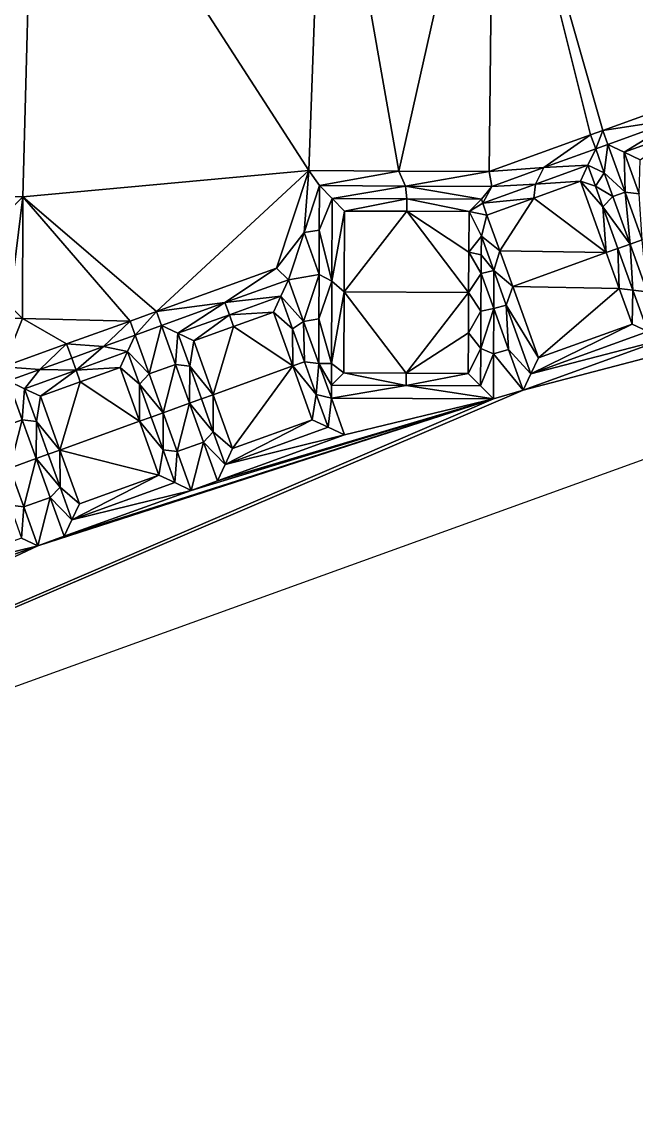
# Model space of a CAD drawing. Header units: metres. Extents: x 241585 to 241700, y 1156640 to 1156774.
# Drawn here: x 241633.54 to 241658.23, y 1156639.64 to 1156683.67 of the extents above; entities that cross this region are included whole.
import ezdxf

# ---------------------------------------------------------------- set-up
doc = ezdxf.new("R2010")
doc.units = ezdxf.units.M
doc.layers.add('_UITGRAVING UNIT 6', color=7, linetype='Continuous')

msp = doc.modelspace()

# ---------------------------------------------------------------- linework, layer by layer
at = {"layer": '_UITGRAVING UNIT 6', "color": 3, "true_color": 0x00ff00}
for points in [[(241634.064, 1156694.759, 29.43), (241627.234, 1156694.79, 29.43), (241627.55, 1156676.668, 29.43)], [(241633.58, 1156676.641, 29.43), (241634.064, 1156694.759, 29.43), (241627.55, 1156676.668, 29.43)], [(241634.064, 1156694.759, 29.43), (241633.58, 1156676.641, 29.43), (241645.069, 1156677.693, 29.43)], [(241645.684, 1156694.705, 29.43), (241634.064, 1156694.759, 29.43), (241645.069, 1156677.693, 29.43)], [(241645.684, 1156694.705, 29.43), (241645.069, 1156677.693, 29.43), (241648.696, 1156677.676, 29.43)], [(241652.513, 1156694.674, 29.43), (241645.684, 1156694.705, 29.43), (241648.696, 1156677.676, 29.43)], [(241652.322, 1156677.659, 29.43), (241652.513, 1156694.674, 29.43), (241648.696, 1156677.676, 29.43)], [(241652.513, 1156694.674, 29.43), (241652.322, 1156677.659, 29.43), (241656.402, 1156679.132, 29.43)], [(241652.513, 1156694.674, 29.43), (241656.402, 1156679.132, 29.43), (241656.402, 1156679.132, 29.43)], [(241652.513, 1156694.674, 29.43), (241656.402, 1156679.132, 29.43), (241656.891, 1156679.308, 29.43)], [(241652.513, 1156694.674, 29.43), (241656.891, 1156679.308, 29.43), (241662.563, 1156681.355, 29.43)], [(241664.133, 1156694.62, 29.43), (241652.513, 1156694.674, 29.43), (241662.563, 1156681.355, 29.43)], [(241662.563, 1156681.355, 29.43), (241656.891, 1156679.308, 29.43), (241659.93, 1156679.767, 28.23)], [(241585.229, 1156639.644, 28.23), (241699.2, 1156680.78, 28.23), (241653.694, 1156668.873, 28.23)], [(241699.2, 1156680.78, 28.23), (241659.365, 1156670.92, 28.23), (241653.694, 1156668.873, 28.23)], [(241656.891, 1156679.308, 29.43), (241657.095, 1156678.744, 28.23), (241659.93, 1156679.767, 28.23)], [(241657.754, 1156678.434, 27.2), (241659.93, 1156679.767, 28.23), (241657.095, 1156678.744, 28.23)], [(241659.93, 1156679.767, 28.23), (241657.754, 1156678.434, 27.2), (241660.105, 1156679.283, 27.2)], [(241656.402, 1156679.132, 29.43), (241656.605, 1156678.567, 28.23), (241656.891, 1156679.308, 29.43)], [(241656.605, 1156678.567, 28.23), (241657.095, 1156678.744, 28.23), (241656.891, 1156679.308, 29.43)], [(241658.394, 1156678.133, 27.2), (241660.105, 1156679.283, 27.2), (241657.754, 1156678.434, 27.2)], [(241656.402, 1156679.132, 29.43), (241652.322, 1156677.659, 29.43), (241654.516, 1156677.813, 28.23)], [(241656.402, 1156679.132, 29.43), (241654.516, 1156677.813, 28.23), (241656.605, 1156678.567, 28.23)], [(241656.402, 1156679.132, 29.43), (241656.605, 1156678.567, 28.23), (241656.402, 1156679.132, 29.43)], [(241657.095, 1156678.744, 28.23), (241656.605, 1156678.567, 28.23), (241656.95, 1156677.611, 28.23)], [(241656.95, 1156677.611, 28.23), (241657.785, 1156676.832, 28.23), (241657.095, 1156678.744, 28.23)], [(241657.754, 1156678.434, 27.2), (241657.095, 1156678.744, 28.23), (241657.785, 1156676.832, 28.23)], [(241656.296, 1156677.908, 27.2), (241656.605, 1156678.567, 28.23), (241654.516, 1156677.813, 28.23)], [(241656.605, 1156678.567, 28.23), (241656.296, 1156677.908, 27.2), (241656.95, 1156677.611, 28.23)], [(241657.785, 1156676.832, 28.23), (241658.356, 1156676.764, 27.2), (241657.754, 1156678.434, 27.2)], [(241658.394, 1156678.133, 27.2), (241657.754, 1156678.434, 27.2), (241658.356, 1156676.764, 27.2)], [(241655.995, 1156677.268, 27.2), (241656.296, 1156677.908, 27.2), (241654.185, 1156677.146, 27.2)], [(241654.516, 1156677.813, 28.23), (241654.185, 1156677.146, 27.2), (241656.296, 1156677.908, 27.2)], [(241656.296, 1156677.908, 27.2), (241655.995, 1156677.268, 27.2), (241656.597, 1156677.073, 27.2)], [(241656.95, 1156677.611, 28.23), (241656.296, 1156677.908, 27.2), (241656.597, 1156677.073, 27.2)], [(241633.58, 1156676.641, 29.43), (241638.945, 1156672.034, 29.43), (241645.069, 1156677.693, 29.43)], [(241645.069, 1156677.693, 29.43), (241638.945, 1156672.034, 29.43), (241643.777, 1156673.778, 29.43)], [(241645.069, 1156677.693, 29.43), (241643.777, 1156673.778, 29.43), (241644.879, 1156675.202, 28.23)], [(241645.502, 1156677.091, 28.23), (241645.069, 1156677.693, 29.43), (241644.879, 1156675.202, 28.23)], [(241645.069, 1156677.693, 29.43), (241645.502, 1156677.091, 28.23), (241648.696, 1156677.676, 29.43)], [(241648.696, 1156677.676, 29.43), (241645.502, 1156677.091, 28.23), (241648.964, 1156677.075, 28.23)], [(241648.964, 1156677.075, 28.23), (241652.322, 1156677.659, 29.43), (241648.696, 1156677.676, 29.43)], [(241652.322, 1156677.659, 29.43), (241648.964, 1156677.075, 28.23), (241652.426, 1156677.059, 28.23)], [(241652.322, 1156677.659, 29.43), (241652.426, 1156677.059, 28.23), (241654.516, 1156677.813, 28.23)], [(241654.185, 1156677.146, 27.2), (241654.516, 1156677.813, 28.23), (241652.426, 1156677.059, 28.23)], [(241657.295, 1156676.655, 28.23), (241656.95, 1156677.611, 28.23), (241656.597, 1156677.073, 27.2)], [(241656.95, 1156677.611, 28.23), (241657.295, 1156676.655, 28.23), (241657.785, 1156676.832, 28.23)], [(241645.502, 1156677.091, 28.23), (241644.879, 1156675.202, 28.23), (241645.494, 1156675.305, 28.23)], [(241646.015, 1156676.573, 27.2), (241645.502, 1156677.091, 28.23), (241645.494, 1156675.305, 28.23)], [(241646.015, 1156676.573, 27.2), (241648.964, 1156677.075, 28.23), (241645.502, 1156677.091, 28.23)], [(241648.964, 1156677.075, 28.23), (241646.015, 1156676.573, 27.2), (241649.015, 1156676.559, 27.2)], [(241652.015, 1156676.546, 27.2), (241652.426, 1156677.059, 28.23), (241648.964, 1156677.075, 28.23)], [(241648.964, 1156677.075, 28.23), (241649.015, 1156676.559, 27.2), (241652.015, 1156676.546, 27.2)], [(241652.015, 1156676.546, 27.2), (241652.073, 1156676.384, 27.2), (241652.426, 1156677.059, 28.23)], [(241654.114, 1156676.589, 27.2), (241654.185, 1156677.146, 27.2), (241652.073, 1156676.384, 27.2)], [(241652.426, 1156677.059, 28.23), (241652.073, 1156676.384, 27.2), (241654.185, 1156677.146, 27.2)], [(241655.995, 1156677.268, 27.2), (241654.185, 1156677.146, 27.2), (241654.114, 1156676.589, 27.2)], [(241654.114, 1156676.589, 27.2), (241657.031, 1156674.399, 27.2), (241655.995, 1156677.268, 27.2)], [(241656.898, 1156676.238, 27.2), (241655.995, 1156677.268, 27.2), (241657.031, 1156674.399, 27.2)], [(241655.995, 1156677.268, 27.2), (241656.898, 1156676.238, 27.2), (241656.597, 1156677.073, 27.2)], [(241656.898, 1156676.238, 27.2), (241657.295, 1156676.655, 28.23), (241656.597, 1156677.073, 27.2)], [(241633.063, 1156676.128, 28.4), (241633.58, 1156676.641, 29.43), (241627.55, 1156676.668, 29.43)], [(241633.58, 1156676.641, 29.43), (241633.045, 1156672.278, 28.4), (241633.558, 1156671.761, 29.43)], [(241633.063, 1156676.128, 28.4), (241633.045, 1156672.278, 28.4), (241633.58, 1156676.641, 29.43)], [(241633.58, 1156676.641, 29.43), (241633.558, 1156671.761, 29.43), (241637.891, 1156671.654, 29.43)], [(241633.58, 1156676.641, 29.43), (241637.891, 1156671.654, 29.43), (241638.945, 1156672.034, 29.43)], [(241633.58, 1156676.641, 29.43), (241637.891, 1156671.654, 29.43), (241637.891, 1156671.654, 29.43)], [(241645.494, 1156675.305, 28.23), (241646, 1156673.26, 27.2), (241646.015, 1156676.573, 27.2)], [(241646.513, 1156676.071, 27.2), (241646.015, 1156676.573, 27.2), (241646, 1156673.26, 27.2)], [(241646.513, 1156676.071, 27.2), (241649.015, 1156676.559, 27.2), (241646.015, 1156676.573, 27.2)], [(241649.015, 1156676.559, 27.2), (241646.513, 1156676.071, 27.2), (241649.013, 1156676.06, 27.2)], [(241651.513, 1156676.048, 27.2), (241649.015, 1156676.559, 27.2), (241649.013, 1156676.06, 27.2)], [(241651.513, 1156676.048, 27.2), (241652.015, 1156676.546, 27.2), (241649.015, 1156676.559, 27.2)], [(241652.015, 1156676.546, 27.2), (241651.513, 1156676.048, 27.2), (241652.073, 1156676.384, 27.2)], [(241652.073, 1156676.384, 27.2), (241652.233, 1156675.91, 27.2), (241654.114, 1156676.589, 27.2)], [(241654.114, 1156676.589, 27.2), (241652.233, 1156675.91, 27.2), (241652.751, 1156674.476, 27.2)], [(241657.031, 1156674.399, 27.2), (241654.114, 1156676.589, 27.2), (241652.751, 1156674.476, 27.2)], [(241656.898, 1156676.238, 27.2), (241657.985, 1156674.744, 28.23), (241657.295, 1156676.655, 28.23)], [(241657.295, 1156676.655, 28.23), (241657.985, 1156674.744, 28.23), (241657.785, 1156676.832, 28.23)], [(241657.785, 1156676.832, 28.23), (241658.475, 1156674.92, 28.23), (241658.356, 1156676.764, 27.2)], [(241657.985, 1156674.744, 28.23), (241658.475, 1156674.92, 28.23), (241657.785, 1156676.832, 28.23)], [(241651.513, 1156676.048, 27.2), (241652.233, 1156675.91, 27.2), (241652.073, 1156676.384, 27.2)], [(241657.501, 1156674.569, 27.2), (241656.898, 1156676.238, 27.2), (241657.031, 1156674.399, 27.2)], [(241656.898, 1156676.238, 27.2), (241657.501, 1156674.569, 27.2), (241657.985, 1156674.744, 28.23)], [(241646.513, 1156676.071, 27.2), (241646, 1156673.26, 27.2), (241646.498, 1156672.821, 27.2)], [(241646.513, 1156676.071, 27.2), (241646.498, 1156672.821, 27.2), (241649.013, 1156676.06, 27.2)], [(241646.498, 1156672.821, 27.2), (241651.498, 1156672.798, 27.2), (241649.013, 1156676.06, 27.2)], [(241651.513, 1156676.048, 27.2), (241649.013, 1156676.06, 27.2), (241651.505, 1156674.423, 27.2)], [(241649.013, 1156676.06, 27.2), (241651.498, 1156672.798, 27.2), (241651.505, 1156674.423, 27.2)], [(241652.008, 1156675.06, 27.2), (241651.513, 1156676.048, 27.2), (241651.505, 1156674.423, 27.2)], [(241652.233, 1156675.91, 27.2), (241651.513, 1156676.048, 27.2), (241652.008, 1156675.06, 27.2)], [(241652.233, 1156675.91, 27.2), (241652.008, 1156675.06, 27.2), (241652.751, 1156674.476, 27.2)], [(241643.777, 1156673.778, 29.43), (241644.256, 1156673.313, 28.23), (241644.879, 1156675.202, 28.23)], [(241644.879, 1156675.202, 28.23), (241644.256, 1156673.313, 28.23), (241645.486, 1156673.52, 28.23)], [(241644.879, 1156675.202, 28.23), (241645.486, 1156673.52, 28.23), (241645.494, 1156675.305, 28.23)], [(241645.494, 1156675.305, 28.23), (241645.486, 1156673.52, 28.23), (241646, 1156673.26, 27.2)], [(241652.008, 1156675.06, 27.2), (241651.505, 1156674.423, 27.2), (241652.005, 1156674.308, 27.2)], [(241652.005, 1156674.308, 27.2), (241652.507, 1156673.678, 27.2), (241652.008, 1156675.06, 27.2)], [(241652.751, 1156674.476, 27.2), (241652.008, 1156675.06, 27.2), (241652.507, 1156673.678, 27.2)], [(241657.985, 1156674.744, 28.23), (241658.675, 1156672.832, 28.23), (241658.475, 1156674.92, 28.23)], [(241651.498, 1156672.798, 27.2), (241652.001, 1156673.556, 27.2), (241651.505, 1156674.423, 27.2)], [(241651.505, 1156674.423, 27.2), (241652.001, 1156673.556, 27.2), (241652.005, 1156674.308, 27.2)], [(241652.507, 1156673.678, 27.2), (241653.268, 1156673.041, 27.2), (241652.751, 1156674.476, 27.2)], [(241653.268, 1156673.041, 27.2), (241657.031, 1156674.399, 27.2), (241652.751, 1156674.476, 27.2)], [(241657.031, 1156674.399, 27.2), (241653.268, 1156673.041, 27.2), (241657.548, 1156672.965, 27.2)], [(241657.501, 1156674.569, 27.2), (241657.031, 1156674.399, 27.2), (241657.548, 1156672.965, 27.2)], [(241657.985, 1156674.744, 28.23), (241657.501, 1156674.569, 27.2), (241658.104, 1156672.899, 27.2)], [(241658.104, 1156672.899, 27.2), (241657.501, 1156674.569, 27.2), (241657.548, 1156672.965, 27.2)], [(241658.675, 1156672.832, 28.23), (241657.985, 1156674.744, 28.23), (241658.104, 1156672.899, 27.2)], [(241652.001, 1156673.556, 27.2), (241652.507, 1156673.678, 27.2), (241652.005, 1156674.308, 27.2)], [(241641.702, 1156672.391, 28.23), (241643.777, 1156673.778, 29.43), (241638.945, 1156672.034, 29.43)], [(241643.777, 1156673.778, 29.43), (241641.702, 1156672.391, 28.23), (241644.256, 1156673.313, 28.23)], [(241645.486, 1156673.52, 28.23), (241644.256, 1156673.313, 28.23), (241644.863, 1156671.631, 28.23)], [(241645.486, 1156673.52, 28.23), (241644.863, 1156671.631, 28.23), (241645.478, 1156671.735, 28.23)], [(241646, 1156673.26, 27.2), (241645.486, 1156673.52, 28.23), (241645.478, 1156671.735, 28.23)], [(241651.498, 1156672.798, 27.2), (241651.994, 1156672.053, 27.2), (241652.001, 1156673.556, 27.2)], [(241652.51, 1156672.153, 28.23), (241652.001, 1156673.556, 27.2), (241651.994, 1156672.053, 27.2)], [(241652.001, 1156673.556, 27.2), (241652.51, 1156672.153, 28.23), (241652.507, 1156673.678, 27.2)], [(241652.51, 1156672.153, 28.23), (241653.006, 1156672.296, 27.2), (241652.507, 1156673.678, 27.2)], [(241653.268, 1156673.041, 27.2), (241652.507, 1156673.678, 27.2), (241653.006, 1156672.296, 27.2)], [(241643.946, 1156672.654, 27.2), (241644.256, 1156673.313, 28.23), (241641.702, 1156672.391, 28.23)], [(241644.256, 1156673.313, 28.23), (241643.946, 1156672.654, 27.2), (241644.863, 1156671.631, 28.23)], [(241645.478, 1156671.735, 28.23), (241645.985, 1156669.947, 27.2), (241646, 1156673.26, 27.2)], [(241646.498, 1156672.821, 27.2), (241646, 1156673.26, 27.2), (241645.985, 1156669.947, 27.2)], [(241654.304, 1156670.172, 27.2), (241653.268, 1156673.041, 27.2), (241653.006, 1156672.296, 27.2)], [(241653.268, 1156673.041, 27.2), (241654.304, 1156670.172, 27.2), (241657.548, 1156672.965, 27.2)], [(241641.702, 1156672.391, 28.23), (241641.877, 1156671.907, 27.2), (241643.946, 1156672.654, 27.2)], [(241643.646, 1156672.014, 27.2), (241643.946, 1156672.654, 27.2), (241641.877, 1156671.907, 27.2)], [(241643.646, 1156672.014, 27.2), (241644.421, 1156671.337, 27.2), (241643.946, 1156672.654, 27.2)], [(241644.863, 1156671.631, 28.23), (241643.946, 1156672.654, 27.2), (241644.421, 1156671.337, 27.2)], [(241645.985, 1156669.947, 27.2), (241646.483, 1156669.571, 27.2), (241646.498, 1156672.821, 27.2)], [(241646.483, 1156669.571, 27.2), (241648.983, 1156669.56, 27.2), (241646.498, 1156672.821, 27.2)], [(241648.983, 1156669.56, 27.2), (241651.498, 1156672.798, 27.2), (241646.498, 1156672.821, 27.2)], [(241651.498, 1156672.798, 27.2), (241648.983, 1156669.56, 27.2), (241651.49, 1156671.173, 27.2)], [(241651.994, 1156672.053, 27.2), (241651.498, 1156672.798, 27.2), (241651.49, 1156671.173, 27.2)], [(241654.304, 1156670.172, 27.2), (241658.066, 1156671.53, 27.2), (241657.548, 1156672.965, 27.2)], [(241658.066, 1156671.53, 27.2), (241658.104, 1156672.899, 27.2), (241657.548, 1156672.965, 27.2)], [(241658.066, 1156671.53, 27.2), (241658.706, 1156671.23, 27.2), (241658.104, 1156672.899, 27.2)], [(241658.675, 1156672.832, 28.23), (241658.104, 1156672.899, 27.2), (241658.706, 1156671.23, 27.2)], [(241633.045, 1156672.278, 28.4), (241630.543, 1156671.774, 29.43), (241633.558, 1156671.761, 29.43)], [(241638.945, 1156672.034, 29.43), (241639.148, 1156671.469, 28.23), (241641.702, 1156672.391, 28.23)], [(241639.807, 1156671.16, 27.2), (241641.702, 1156672.391, 28.23), (241639.148, 1156671.469, 28.23)], [(241641.702, 1156672.391, 28.23), (241639.807, 1156671.16, 27.2), (241641.877, 1156671.907, 27.2)], [(241652.51, 1156672.153, 28.23), (241651.994, 1156672.053, 27.2), (241651.987, 1156670.549, 27.2)], [(241651.987, 1156670.549, 27.2), (241652.501, 1156670.341, 28.23), (241652.51, 1156672.153, 28.23)], [(241653.102, 1156670.513, 28.23), (241652.51, 1156672.153, 28.23), (241652.501, 1156670.341, 28.23)], [(241653.006, 1156672.296, 27.2), (241652.51, 1156672.153, 28.23), (241653.102, 1156670.513, 28.23)], [(241654.304, 1156670.172, 27.2), (241653.006, 1156672.296, 27.2), (241654.003, 1156669.532, 27.2)], [(241653.102, 1156670.513, 28.23), (241654.003, 1156669.532, 27.2), (241653.006, 1156672.296, 27.2)], [(241632.783, 1156669.81, 29.43), (241633.558, 1156671.761, 29.43), (241630.543, 1156671.774, 29.43)], [(241633.558, 1156671.761, 29.43), (241632.783, 1156669.81, 29.43), (241635.337, 1156670.732, 29.43)], [(241637.891, 1156671.654, 29.43), (241633.558, 1156671.761, 29.43), (241635.337, 1156670.732, 29.43)], [(241637.891, 1156671.654, 29.43), (241638.095, 1156671.089, 28.23), (241638.945, 1156672.034, 29.43)], [(241638.095, 1156671.089, 28.23), (241639.148, 1156671.469, 28.23), (241638.945, 1156672.034, 29.43)], [(241640.448, 1156670.859, 27.2), (241641.877, 1156671.907, 27.2), (241639.807, 1156671.16, 27.2)], [(241641.877, 1156671.907, 27.2), (241640.448, 1156670.859, 27.2), (241642.047, 1156671.436, 27.2)], [(241643.646, 1156672.014, 27.2), (241641.877, 1156671.907, 27.2), (241642.047, 1156671.436, 27.2)], [(241642.047, 1156671.436, 27.2), (241644.426, 1156669.85, 27.2), (241643.646, 1156672.014, 27.2)], [(241644.421, 1156671.337, 27.2), (241643.646, 1156672.014, 27.2), (241644.426, 1156669.85, 27.2)], [(241644.863, 1156671.631, 28.23), (241645.47, 1156669.95, 28.23), (241645.478, 1156671.735, 28.23)], [(241645.47, 1156669.95, 28.23), (241645.985, 1156669.947, 27.2), (241645.478, 1156671.735, 28.23)], [(241651.987, 1156670.549, 27.2), (241651.994, 1156672.053, 27.2), (241651.49, 1156671.173, 27.2)], [(241637.891, 1156671.654, 29.43), (241635.337, 1156670.732, 29.43), (241636.818, 1156670.629, 28.23)], [(241638.095, 1156671.089, 28.23), (241637.891, 1156671.654, 29.43), (241636.818, 1156670.629, 28.23)], [(241637.891, 1156671.654, 29.43), (241638.095, 1156671.089, 28.23), (241637.891, 1156671.654, 29.43)], [(241639.148, 1156671.469, 28.23), (241638.095, 1156671.089, 28.23), (241638.657, 1156669.53, 28.23)], [(241639.148, 1156671.469, 28.23), (241638.657, 1156669.53, 28.23), (241639.711, 1156669.91, 28.23)], [(241639.807, 1156671.16, 27.2), (241639.148, 1156671.469, 28.23), (241639.711, 1156669.91, 28.23)], [(241642.047, 1156671.436, 27.2), (241640.448, 1156670.859, 27.2), (241641.228, 1156668.696, 27.2)], [(241641.228, 1156668.696, 27.2), (241644.426, 1156669.85, 27.2), (241642.047, 1156671.436, 27.2)], [(241644.897, 1156670.02, 27.2), (241644.863, 1156671.631, 28.23), (241644.421, 1156671.337, 27.2)], [(241644.426, 1156669.85, 27.2), (241644.897, 1156670.02, 27.2), (241644.421, 1156671.337, 27.2)], [(241644.897, 1156670.02, 27.2), (241645.47, 1156669.95, 28.23), (241644.863, 1156671.631, 28.23)], [(241658.706, 1156671.23, 27.2), (241658.066, 1156671.53, 27.2), (241654.003, 1156669.532, 27.2)], [(241658.066, 1156671.53, 27.2), (241654.304, 1156670.172, 27.2), (241654.003, 1156669.532, 27.2)], [(241637.785, 1156670.43, 27.2), (241638.095, 1156671.089, 28.23), (241636.818, 1156670.629, 28.23)], [(241638.095, 1156671.089, 28.23), (241637.785, 1156670.43, 27.2), (241638.657, 1156669.53, 28.23)], [(241639.711, 1156669.91, 28.23), (241640.283, 1156669.843, 27.2), (241639.807, 1156671.16, 27.2)], [(241640.448, 1156670.859, 27.2), (241639.807, 1156671.16, 27.2), (241640.283, 1156669.843, 27.2)], [(241640.283, 1156669.843, 27.2), (241641.228, 1156668.696, 27.2), (241640.448, 1156670.859, 27.2)], [(241648.983, 1156669.56, 27.2), (241651.483, 1156669.548, 27.2), (241651.49, 1156671.173, 27.2)], [(241651.483, 1156669.548, 27.2), (241651.987, 1156670.549, 27.2), (241651.49, 1156671.173, 27.2)], [(241659.365, 1156670.92, 28.23), (241654.003, 1156669.532, 27.2), (241653.694, 1156668.873, 28.23)], [(241658.706, 1156671.23, 27.2), (241654.003, 1156669.532, 27.2), (241659.365, 1156670.92, 28.23)], [(241634.264, 1156669.707, 28.23), (241635.337, 1156670.732, 29.43), (241632.783, 1156669.81, 29.43)], [(241635.541, 1156670.168, 28.23), (241635.337, 1156670.732, 29.43), (241634.264, 1156669.707, 28.23)], [(241635.337, 1156670.732, 29.43), (241635.541, 1156670.168, 28.23), (241636.818, 1156670.629, 28.23)], [(241635.541, 1156670.168, 28.23), (241635.716, 1156669.683, 27.2), (241636.818, 1156670.629, 28.23)], [(241636.818, 1156670.629, 28.23), (241635.716, 1156669.683, 27.2), (241637.785, 1156670.43, 27.2)], [(241637.485, 1156669.79, 27.2), (241637.785, 1156670.43, 27.2), (241635.716, 1156669.683, 27.2)], [(241637.485, 1156669.79, 27.2), (241638.26, 1156669.113, 27.2), (241637.785, 1156670.43, 27.2)], [(241638.657, 1156669.53, 28.23), (241637.785, 1156670.43, 27.2), (241638.26, 1156669.113, 27.2)], [(241651.483, 1156669.548, 27.2), (241651.98, 1156669.046, 27.2), (241651.987, 1156670.549, 27.2)], [(241652.501, 1156670.341, 28.23), (241651.987, 1156670.549, 27.2), (241651.98, 1156669.046, 27.2)], [(241652.501, 1156670.341, 28.23), (241653.694, 1156668.873, 28.23), (241653.102, 1156670.513, 28.23)], [(241653.694, 1156668.873, 28.23), (241654.003, 1156669.532, 27.2), (241653.102, 1156670.513, 28.23)], [(241635.716, 1156669.683, 27.2), (241635.541, 1156670.168, 28.23), (241634.264, 1156669.707, 28.23)], [(241644.897, 1156670.02, 27.2), (241644.426, 1156669.85, 27.2), (241645.372, 1156668.703, 27.2)], [(241645.47, 1156669.95, 28.23), (241644.897, 1156670.02, 27.2), (241645.372, 1156668.703, 27.2)], [(241645.372, 1156668.703, 27.2), (241645.978, 1156668.558, 28.23), (241645.47, 1156669.95, 28.23)], [(241645.47, 1156669.95, 28.23), (241645.981, 1156669.073, 27.2), (241645.985, 1156669.947, 27.2)], [(241645.981, 1156669.073, 27.2), (241645.47, 1156669.95, 28.23), (241645.978, 1156668.558, 28.23)], [(241645.981, 1156669.073, 27.2), (241646.483, 1156669.571, 27.2), (241645.985, 1156669.947, 27.2)], [(241651.98, 1156669.046, 27.2), (241652.493, 1156668.528, 28.23), (241652.501, 1156670.341, 28.23)], [(241653.694, 1156668.873, 28.23), (241652.501, 1156670.341, 28.23), (241652.493, 1156668.528, 28.23)], [(241632.783, 1156669.81, 29.43), (241632.987, 1156669.246, 28.23), (241634.264, 1156669.707, 28.23)], [(241632.987, 1156669.246, 28.23), (241633.646, 1156668.936, 27.2), (241634.264, 1156669.707, 28.23)], [(241634.264, 1156669.707, 28.23), (241633.646, 1156668.936, 27.2), (241635.716, 1156669.683, 27.2)], [(241634.286, 1156668.636, 27.2), (241635.716, 1156669.683, 27.2), (241633.646, 1156668.936, 27.2)], [(241635.716, 1156669.683, 27.2), (241634.286, 1156668.636, 27.2), (241635.886, 1156669.213, 27.2)], [(241637.485, 1156669.79, 27.2), (241635.716, 1156669.683, 27.2), (241635.886, 1156669.213, 27.2)], [(241635.886, 1156669.213, 27.2), (241638.265, 1156667.627, 27.2), (241637.485, 1156669.79, 27.2)], [(241638.26, 1156669.113, 27.2), (241637.485, 1156669.79, 27.2), (241638.265, 1156667.627, 27.2)], [(241639.22, 1156667.971, 28.23), (241638.657, 1156669.53, 28.23), (241638.26, 1156669.113, 27.2)], [(241638.657, 1156669.53, 28.23), (241639.22, 1156667.971, 28.23), (241639.711, 1156669.91, 28.23)], [(241639.22, 1156667.971, 28.23), (241640.274, 1156668.351, 28.23), (241639.711, 1156669.91, 28.23)], [(241639.711, 1156669.91, 28.23), (241640.274, 1156668.351, 28.23), (241640.283, 1156669.843, 27.2)], [(241640.274, 1156668.351, 28.23), (241640.758, 1156668.526, 27.2), (241640.283, 1156669.843, 27.2)], [(241640.758, 1156668.526, 27.2), (241641.228, 1156668.696, 27.2), (241640.283, 1156669.843, 27.2)], [(241642.009, 1156666.533, 27.2), (241644.426, 1156669.85, 27.2), (241641.228, 1156668.696, 27.2)], [(241642.009, 1156666.533, 27.2), (241645.207, 1156667.687, 27.2), (241644.426, 1156669.85, 27.2)], [(241644.426, 1156669.85, 27.2), (241645.207, 1156667.687, 27.2), (241645.372, 1156668.703, 27.2)], [(241646.483, 1156669.571, 27.2), (241645.981, 1156669.073, 27.2), (241648.981, 1156669.06, 27.2)], [(241646.483, 1156669.571, 27.2), (241648.981, 1156669.06, 27.2), (241648.983, 1156669.56, 27.2)], [(241648.981, 1156669.06, 27.2), (241651.483, 1156669.548, 27.2), (241648.983, 1156669.56, 27.2)], [(241651.98, 1156669.046, 27.2), (241651.483, 1156669.548, 27.2), (241648.981, 1156669.06, 27.2)], [(241632.987, 1156669.246, 28.23), (241632.496, 1156667.307, 28.23), (241633.55, 1156667.687, 28.23)], [(241633.646, 1156668.936, 27.2), (241632.987, 1156669.246, 28.23), (241633.55, 1156667.687, 28.23)], [(241635.886, 1156669.213, 27.2), (241634.286, 1156668.636, 27.2), (241635.067, 1156666.472, 27.2)], [(241635.067, 1156666.472, 27.2), (241638.265, 1156667.627, 27.2), (241635.886, 1156669.213, 27.2)], [(241638.265, 1156667.627, 27.2), (241638.736, 1156667.796, 27.2), (241638.26, 1156669.113, 27.2)], [(241638.736, 1156667.796, 27.2), (241639.22, 1156667.971, 28.23), (241638.26, 1156669.113, 27.2)], [(241645.978, 1156668.558, 28.23), (241648.981, 1156669.06, 27.2), (241645.981, 1156669.073, 27.2)], [(241648.981, 1156669.06, 27.2), (241645.978, 1156668.558, 28.23), (241652.493, 1156668.528, 28.23)], [(241652.493, 1156668.528, 28.23), (241651.98, 1156669.046, 27.2), (241648.981, 1156669.06, 27.2)], [(241652.493, 1156668.528, 28.23), (241585.229, 1156639.644, 28.23), (241653.694, 1156668.873, 28.23)], [(241633.55, 1156667.687, 28.23), (241634.122, 1156667.62, 27.2), (241633.646, 1156668.936, 27.2)], [(241634.286, 1156668.636, 27.2), (241633.646, 1156668.936, 27.2), (241634.122, 1156667.62, 27.2)], [(241634.122, 1156667.62, 27.2), (241635.067, 1156666.472, 27.2), (241634.286, 1156668.636, 27.2)], [(241641.228, 1156668.696, 27.2), (241640.758, 1156668.526, 27.2), (241641.233, 1156667.209, 27.2)], [(241642.009, 1156666.533, 27.2), (241641.228, 1156668.696, 27.2), (241641.233, 1156667.209, 27.2)], [(241645.207, 1156667.687, 27.2), (241645.847, 1156667.386, 27.2), (241645.372, 1156668.703, 27.2)], [(241645.978, 1156668.558, 28.23), (241645.372, 1156668.703, 27.2), (241645.847, 1156667.386, 27.2)], [(241634.184, 1156662.63, 28.23), (241585.229, 1156639.644, 28.23), (241652.493, 1156668.528, 28.23)], [(241635.238, 1156663.01, 28.23), (241634.184, 1156662.63, 28.23), (241652.493, 1156668.528, 28.23)], [(241640.346, 1156664.853, 28.23), (241635.238, 1156663.01, 28.23), (241652.493, 1156668.528, 28.23)], [(241640.274, 1156668.351, 28.23), (241639.22, 1156667.971, 28.23), (241639.783, 1156666.412, 28.23)], [(241640.836, 1156666.792, 28.23), (241640.274, 1156668.351, 28.23), (241639.783, 1156666.412, 28.23)], [(241640.758, 1156668.526, 27.2), (241640.274, 1156668.351, 28.23), (241641.233, 1156667.209, 27.2)], [(241640.274, 1156668.351, 28.23), (241640.836, 1156666.792, 28.23), (241641.233, 1156667.209, 27.2)], [(241641.399, 1156665.233, 28.23), (241640.346, 1156664.853, 28.23), (241652.493, 1156668.528, 28.23)], [(241646.507, 1156667.077, 28.23), (241641.399, 1156665.233, 28.23), (241652.493, 1156668.528, 28.23)], [(241645.847, 1156667.386, 27.2), (241646.507, 1156667.077, 28.23), (241645.978, 1156668.558, 28.23)], [(241646.507, 1156667.077, 28.23), (241652.493, 1156668.528, 28.23), (241645.978, 1156668.558, 28.23)], [(241638.736, 1156667.796, 27.2), (241638.265, 1156667.627, 27.2), (241639.211, 1156666.48, 27.2)], [(241639.22, 1156667.971, 28.23), (241638.736, 1156667.796, 27.2), (241639.211, 1156666.48, 27.2)], [(241639.22, 1156667.971, 28.23), (241639.211, 1156666.48, 27.2), (241639.783, 1156666.412, 28.23)], [(241632.496, 1156667.307, 28.23), (241633.059, 1156665.748, 28.23), (241633.55, 1156667.687, 28.23)], [(241633.059, 1156665.748, 28.23), (241634.113, 1156666.128, 28.23), (241633.55, 1156667.687, 28.23)], [(241633.55, 1156667.687, 28.23), (241634.113, 1156666.128, 28.23), (241634.122, 1156667.62, 27.2)], [(241634.113, 1156666.128, 28.23), (241634.597, 1156666.303, 27.2), (241634.122, 1156667.62, 27.2)], [(241634.597, 1156666.303, 27.2), (241635.067, 1156666.472, 27.2), (241634.122, 1156667.62, 27.2)], [(241639.046, 1156665.463, 27.2), (241638.265, 1156667.627, 27.2), (241635.067, 1156666.472, 27.2)], [(241638.265, 1156667.627, 27.2), (241639.046, 1156665.463, 27.2), (241639.211, 1156666.48, 27.2)], [(241645.847, 1156667.386, 27.2), (241645.207, 1156667.687, 27.2), (241641.709, 1156665.892, 27.2)], [(241645.207, 1156667.687, 27.2), (241642.009, 1156666.533, 27.2), (241641.709, 1156665.892, 27.2)], [(241645.847, 1156667.386, 27.2), (241641.709, 1156665.892, 27.2), (241646.507, 1156667.077, 28.23)], [(241640.836, 1156666.792, 28.23), (241641.709, 1156665.892, 27.2), (241641.233, 1156667.209, 27.2)], [(241642.009, 1156666.533, 27.2), (241641.233, 1156667.209, 27.2), (241641.709, 1156665.892, 27.2)], [(241646.507, 1156667.077, 28.23), (241641.709, 1156665.892, 27.2), (241641.399, 1156665.233, 28.23)], [(241635.067, 1156666.472, 27.2), (241634.597, 1156666.303, 27.2), (241635.072, 1156664.986, 27.2)], [(241635.848, 1156664.309, 27.2), (241635.067, 1156666.472, 27.2), (241635.072, 1156664.986, 27.2)], [(241635.848, 1156664.309, 27.2), (241639.046, 1156665.463, 27.2), (241635.067, 1156666.472, 27.2)], [(241639.046, 1156665.463, 27.2), (241639.686, 1156665.163, 27.2), (241639.211, 1156666.48, 27.2)], [(241639.783, 1156666.412, 28.23), (241639.211, 1156666.48, 27.2), (241639.686, 1156665.163, 27.2)], [(241639.686, 1156665.163, 27.2), (241640.346, 1156664.853, 28.23), (241639.783, 1156666.412, 28.23)], [(241640.346, 1156664.853, 28.23), (241640.836, 1156666.792, 28.23), (241639.783, 1156666.412, 28.23)], [(241640.346, 1156664.853, 28.23), (241641.399, 1156665.233, 28.23), (241640.836, 1156666.792, 28.23)], [(241641.399, 1156665.233, 28.23), (241641.709, 1156665.892, 27.2), (241640.836, 1156666.792, 28.23)], [(241634.113, 1156666.128, 28.23), (241633.059, 1156665.748, 28.23), (241633.622, 1156664.189, 28.23)], [(241634.675, 1156664.569, 28.23), (241634.113, 1156666.128, 28.23), (241633.622, 1156664.189, 28.23)], [(241634.597, 1156666.303, 27.2), (241634.113, 1156666.128, 28.23), (241635.072, 1156664.986, 27.2)], [(241634.113, 1156666.128, 28.23), (241634.675, 1156664.569, 28.23), (241635.072, 1156664.986, 27.2)], [(241633.059, 1156665.748, 28.23), (241633.05, 1156664.256, 27.2), (241633.622, 1156664.189, 28.23)], [(241639.686, 1156665.163, 27.2), (241639.046, 1156665.463, 27.2), (241635.548, 1156663.669, 27.2)], [(241639.046, 1156665.463, 27.2), (241635.848, 1156664.309, 27.2), (241635.548, 1156663.669, 27.2)], [(241639.686, 1156665.163, 27.2), (241635.548, 1156663.669, 27.2), (241640.346, 1156664.853, 28.23)], [(241634.675, 1156664.569, 28.23), (241635.548, 1156663.669, 27.2), (241635.072, 1156664.986, 27.2)], [(241635.848, 1156664.309, 27.2), (241635.072, 1156664.986, 27.2), (241635.548, 1156663.669, 27.2)], [(241640.346, 1156664.853, 28.23), (241635.548, 1156663.669, 27.2), (241635.238, 1156663.01, 28.23)], [(241633.622, 1156664.189, 28.23), (241633.05, 1156664.256, 27.2), (241633.525, 1156662.939, 27.2)], [(241634.184, 1156662.63, 28.23), (241634.675, 1156664.569, 28.23), (241633.622, 1156664.189, 28.23)], [(241634.184, 1156662.63, 28.23), (241635.238, 1156663.01, 28.23), (241634.675, 1156664.569, 28.23)], [(241635.238, 1156663.01, 28.23), (241635.548, 1156663.669, 27.2), (241634.675, 1156664.569, 28.23)], [(241633.525, 1156662.939, 27.2), (241634.184, 1156662.63, 28.23), (241633.622, 1156664.189, 28.23)], [(241633.525, 1156662.939, 27.2), (241629.387, 1156661.445, 27.2), (241634.184, 1156662.63, 28.23)], [(241585.229, 1156639.644, 28.23), (241634.184, 1156662.63, 28.23), (241629.077, 1156660.786, 28.23)], [(241634.184, 1156662.63, 28.23), (241629.387, 1156661.445, 27.2), (241629.077, 1156660.786, 28.23)]]:
    msp.add_3dface(points, dxfattribs=at)

doc.saveas('drawing.dxf')
